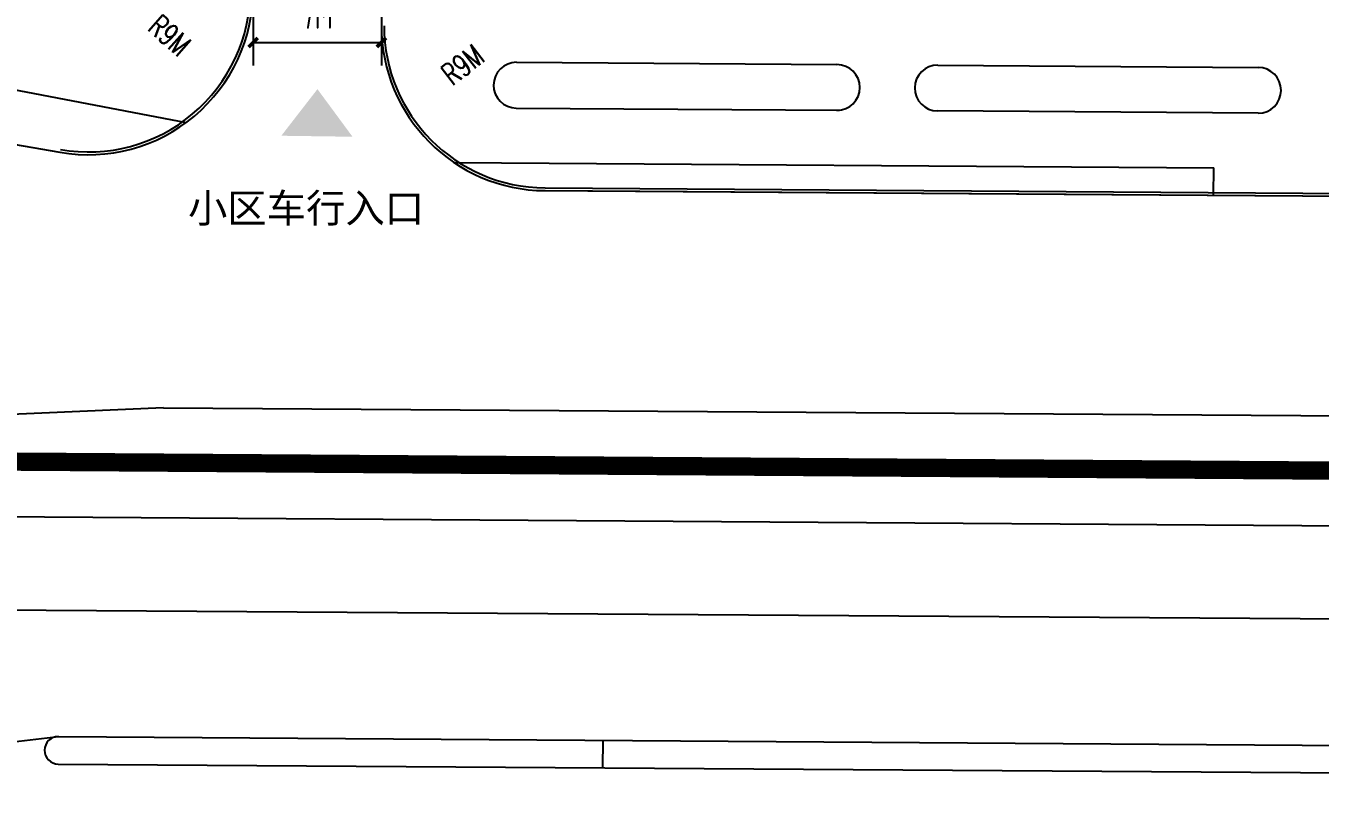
# Model space of a CAD drawing. Extents: x 37173252 to 74842692, y 59158332 to 118813339.
# Drawn here: x 37214940 to 37285605, y 59216184 to 59258859 of the extents above; entities that cross this region are included whole.
import ezdxf

# ---------------------------------------------------------------- set-up
doc = ezdxf.new("R2010")
doc.units = 0
doc.header["$LTSCALE"] = 1000
doc.header["$MEASUREMENT"] = 0
doc.linetypes.add('ACAD_ISO02W100', pattern=[15, 12, -3])
doc.linetypes.add('X-A7-L1-PLAN$0$DOTE', pattern=[2.42, 2, -0.2, 0.02, -0.2])
for name, color, linetype in [('@YL', 2, 'Continuous'), ('DL_道路红线_干道网_', 6, 'Continuous'), ('DL_道路红线_支路网_', 1, 'Continuous'), ('DXPM', 4, 'Continuous'), ('PP-COM', 7, 'Continuous'), ('PUB_DIM', 3, 'Continuous'), ('RMJM - P1 - P - 120-1$0$文字说明', 7, 'Continuous'), ('竖向标高', 1, 'Continuous')]:
    doc.layers.add(name, color=color, linetype=linetype)
doc.styles.add('_TCH_DIM', font='SIMPLEX', dxfattribs={"bigfont": 'GBCBIG'})
doc.styles.add('DIM_FONT', font='superos.shx', dxfattribs={"width": 0.8, "bigfont": 'haiwenzw.shx'})
doc.styles.add('HANLGED', font='haiwenrs.shx', dxfattribs={"width": 0.8, "bigfont": 'haiwenzw.shx'})
doc.styles.add('RMJM - P1 - P - 120-1$0$RMJM_TEXT', font='arial.ttf', dxfattribs={"height": 2.5})
doc.dimstyles.new('DIMN500', dxfattribs={"dimscale": 5, "dimtxt": 300, "dimasz": 100, "dimexe": 250, "dimexo": 300, "dimgap": 150, "dimtad": 1, "dimdec": 0, "dimzin": 0, "dimdsep": 46, "dimtxsty": 'DIM_FONT', "dimblk": 'ARCHTICK', "dimcen": 0.09, "dimclrt": 7, "dimazin": 2, "dimtfac": 1, "dimtdec": 0, "dimtix": 1, "dimtmove": 2, "dimatfit": 3, "dimldrblk": 'ARCHTICK', "dimfxl": 0, "dimtolj": 1, "dimtzin": 0, "dimarcsym": 0})
doc.dimstyles.new('H1', dxfattribs={"dimtxt": 3, "dimasz": 1, "dimexe": 1, "dimexo": 1, "dimgap": 0.5, "dimtad": 1, "dimdec": 1, "dimdsep": 46, "dimtxsty": 'HANLGED', "dimblk": 'OBLIQUE', "dimcen": 0, "dimclrd": 256, "dimclre": 256, "dimclrt": 256, "dimadec": 0, "dimazin": 0, "dimtfac": 0.666667, "dimtdec": 1, "dimtmove": 2, "dimatfit": 3, "dimldrblk": 'OBLIQUE', "dimfxl": 0, "dimtolj": 1, "dimarcsym": 0})

# ---------------------------------------------------------------- blocks, each defined once
blk = doc.blocks.new('_ArchTick')
at = {"color": 0, "linetype": 'ByBlock', "const_width": 0.4}
blk.add_lwpolyline([(-0.5, -0.5), (0.5, 0.5)], dxfattribs=at)
blk = doc.blocks.new('*D222')
at = {"layer": 'Defpoints', "color": 0}
for p in [(37246460, 59219837), (37246460, 59219837), (37246450, 59218337)]:
    blk.add_point(p, dxfattribs=at)
at = {"layer": 'PP-COM'}
blk.add_line((37246450, 59218337), (37246460, 59219837), dxfattribs=at)
for p, rotation in [((37246460, 59219837), 89.60941470827782), ((37246450, 59218337), 269.6094147082778)]:
    blk.add_blockref('_ArchTick', p, dxfattribs=dict(at, rotation=rotation))
at = {"layer": 'PP-COM', "insert": (37244565, 59219164), "char_height": 2, "attachment_point": 5, "rotation": 89.60941, "style": 'HANLGED'}
blk.add_mtext('\\A1;1500', dxfattribs=at)
blk = doc.blocks.new('_Oblique')
at = {"color": 0, "linetype": 'ByBlock', "lineweight": -2}
blk.add_line((-0.5, -0.5), (0.5, 0.5), dxfattribs=at)
blk = doc.blocks.new('*D81')
at = {"layer": 'Defpoints', "color": 0}
for p in [(37199372, 59235158), (37694858, 59231778), (37694803, 59223683)]:
    blk.add_point(p, dxfattribs=at)
at = {"layer": 'PUB_DIM', "color": 0, "lineweight": -2}
for p, q in [((37199362, 59233658), (37199308, 59225812)), ((37694848, 59230278), (37694795, 59222433)), ((37199317, 59227062), (37694803, 59223683))]:
    blk.add_line(p, q, dxfattribs=at)
at = {"layer": 'PUB_DIM', "color": 0, "lineweight": -2, "xscale": 500, "yscale": 500, "zscale": 500}
for p, rotation in [((37199317, 59227062), 179.609202194531), ((37694803, 59223683), 359.6092021945309)]:
    blk.add_blockref('_ArchTick', p, dxfattribs=dict(at, rotation=rotation))
at = {"layer": 'PUB_DIM', "color": 7, "insert": (37447070, 59226872), "char_height": 1500, "attachment_point": 5, "rotation": 359.6092, "style": 'DIM_FONT'}
blk.add_mtext('\\A1;495.5M', dxfattribs=at)
blk = doc.blocks.new('*D159')
at = {"layer": 'Defpoints', "color": 0}
for p in [(37227349, 59260866), (37234349, 59260866), (37234349, 59257950)]:
    blk.add_point(p, dxfattribs=at)
at = {"layer": 'PUB_DIM', "color": 0, "lineweight": -2}
for p, q in [((37227349, 59259366), (37227349, 59256700)), ((37234349, 59259366), (37234349, 59256700)), ((37227349, 59257950), (37234349, 59257950))]:
    blk.add_line(p, q, dxfattribs=at)
at = {"layer": 'PUB_DIM', "color": 0, "lineweight": -2, "xscale": 500, "yscale": 500, "zscale": 500, "rotation": 180}
blk.add_blockref('_ArchTick', (37227349, 59257950), dxfattribs=at)
at = {"layer": 'PUB_DIM', "color": 0, "lineweight": -2, "xscale": 500, "yscale": 500, "zscale": 500}
blk.add_blockref('_ArchTick', (37234349, 59257950), dxfattribs=at)
at = {"layer": 'PUB_DIM', "color": 7, "insert": (37230849, 59259450), "char_height": 1500, "attachment_point": 5, "style": 'DIM_FONT'}
blk.add_mtext('\\A1;7M', dxfattribs=at)

msp = doc.modelspace()

# ---------------------------------------------------------------- hatches: boundary and pattern name
at = {"layer": 'DXPM'}
h = msp.add_hatch(dxfattribs=at)
h.set_pattern_fill('ANSI31', color=3, scale=500)
h.set_pattern_definition([(45, (525594.2, 719402.85), (-561.266008, 561.266008), [])])
edge = h.paths.add_edge_path()
edge.add_line((37251609.29, 59455031.68), (37247369.68, 59455031.68))
edge.add_line((37247369.68, 59455031.68), (37235793.67, 59422077.5))
edge.add_line((37235793.67, 59422077.5), (37218587.29, 59357923.24))
edge.add_arc((37334491.03, 59326837.49), 120000, 164.9864246, 165.7212557)
edge.add_line((37218198.15, 59356434.23), (37200078.01, 59285235.74))
edge.add_arc((37316370.89, 59255639), 120000, 165.7212557, 168.3180353)
edge.add_line((37198856.49, 59279936.49), (37185751.65, 59216555.11))
edge.add_line((37185751.65, 59216555.11), (37185751.65, 59196799.98))
edge.add_line((37185751.65, 59196799.98), (37202773.64, 59279126.57))
edge.add_arc((37316370.89, 59255639), 116000, 165.7212557, 168.3180353, ccw=False)
edge.add_line((37203954.44, 59284249.19), (37222074.58, 59355447.67))
edge.add_arc((37334491.03, 59326837.49), 116000, 164.9864246, 165.7212557, ccw=False)
edge.add_line((37222450.75, 59356887.05), (37239617.85, 59420894.86))
edge.add_line((37239617.85, 59420894.86), (37251609.29, 59455031.68))
at = {"layer": '竖向标高', "linetype": 'ACAD_ISO02W100', "ltscale": 0.5}
msp.add_hatch(color=256, dxfattribs=at).paths.add_polyline_path([(37228886.78, 59252856.82), (37232775.43, 59252802.83), (37230859.26, 59255402.65)])

# ---------------------------------------------------------------- linework, layer by layer
at = {"layer": '@YL', "color": 1, "linetype": 'X-A7-L1-PLAN$0$DOTE', "ltscale": 2.5, "const_width": 1000}
msp.add_lwpolyline([(37694858.26, 59231778.41), (37701511.4, 59526832.09), (37402493.41, 59547172.78), (37392946.21, 59406824.38), (37234493.34, 59409016.47), (37199554.05, 59261853.02), (37199371.96, 59235158.03)], close=True, dxfattribs=at)
at = {"layer": 'DL_道路红线_干道网_', "color": 8}
for p, q in [((37198414.42, 59258415.1), (37223686.72, 59253574.73)), ((37241733.71, 59256869.6), (37259224.72, 59256741.77)), ((37264733.18, 59256712.72), (37282224.19, 59256584.89)), ((37241716.66, 59254369.66), (37259362.25, 59254249.3)), ((37282224.19, 59254084.84), (37264716.13, 59254212.78)), ((37238322.84, 59251392.74), (37279796.49, 59251109.85)), ((37243021.54, 59249864.58), (37358373.62, 59249073.86)), ((37222462.8, 59237997.47), (37192453.72, 59236701.93)), ((37222462.8, 59237997.47), (37343236.63, 59237174.5)), ((37191547.61, 59232208), (37343195.75, 59231174.64)), ((37188177.12, 59216733.96), (37216716.04, 59220039.38)), ((37216716.04, 59220039.38), (37354661.82, 59219098.48)), ((37216705.81, 59218539.41), (37350595.57, 59217626.18))]:
    msp.add_line(p, q, dxfattribs=at)
msp.add_lwpolyline([(37279786.27, 59249612.56), (37279796.49, 59251109.85)], dxfattribs=at)
for centre, radius, start, end in [((37241725.19, 59255619.63), 1250, 89.6092021, 269.6092021), ((37259224.72, 59255491.74), 1250.03, 270, 90), ((37264724.65, 59255462.75), 1250, 89.6092021, 269.6092021), ((37282224.19, 59255334.87), 1250.03, 270, 90), ((37216710.93, 59219289.4), 750, 89.6092021, 269.6092021)]:
    msp.add_arc(centre, radius, start, end, dxfattribs=at)
at = {"layer": 'DL_道路红线_支路网_', "color": 4}
for p, q in [((37198392.25, 59255165.18), (37216802.69, 59251954.68)), ((37243287.38, 59249858.84), (37358373.62, 59249073.86)), ((37243288.4, 59250008.84), (37358374.65, 59249223.85))]:
    msp.add_line(p, q, dxfattribs=at)
for centre, start, end in [((37218348.82, 59260820.88), 260.1079847, 0), ((37243348.82, 59258858.63), 180, 269.6092021)]:
    msp.add_arc(centre, 9000, start, end, dxfattribs=at)
at = {"layer": 'DL_道路红线_支路网_', "color": 8}
for centre, start, end in [((37218348.82, 59260820.88), 260.1079847, 0), ((37243348.82, 59258858.63), 180, 269.6092021)]:
    msp.add_arc(centre, 8850, start, end, dxfattribs=at)
at = {"layer": 'PUB_DIM'}
for points in [[(37220886.68, 59258558.3, 0, 0, 0), (37224469.53, 59255364.07, 264, 0, 0), (37225066.68, 59254831.7, 0, 0, 0)], [(37240652.91, 59256786.9, 0, 0, 0), (37236846.92, 59253862.1, 264, 0, 0), (37236212.59, 59253374.63, 0, 0, 0)]]:
    msp.add_lwpolyline(points, format="xyseb", dxfattribs=at)

# ---------------------------------------------------------------- texts
at = {"layer": 'PUB_DIM', "color": 7, "style": '_TCH_DIM', "width": 0.705882}
for rotation, p in [(318.281961, (37221521.31, 59258669.06)), (37.5413031, (37238220.19, 59255554.31))]:
    msp.add_text('R9M', height=1190, rotation=rotation, dxfattribs=at).set_placement(p)
at = {"layer": 'RMJM - P1 - P - 120-1$0$文字说明', "insert": (37236681.52, 59249691.33), "char_height": 1575, "width": 15350.0967, "attachment_point": 3, "style": 'RMJM - P1 - P - 120-1$0$RMJM_TEXT'}
msp.add_mtext('{\\fSimSun|b0|i0|c134|p2;小区车行入口}', dxfattribs=at)

# ---------------------------------------------------------------- dimensions: what is measured, and where the dimension line sits
at = {"layer": 'PP-COM'}
dim = msp.add_linear_dim(base=(37246460.22, 59219836.56), p1=(37246450, 59218336.59), p2=(37246460.22, 59219836.56), angle=89.6094147, dimstyle='H1', override={"dimtxt": 2, "dimblk1": 'ARCHTICK', "dimblk2": 'ARCHTICK', "dimsah": 1}, dxfattribs=at)
dim.commit()
dim.dimension.update_dxf_attribs({"geometry": '*D222', "text_midpoint": (37244564.66, 59219164.39), "dimtype": 128})
at = {"layer": 'PUB_DIM'}
for p1, p2, distance, text, picture, middle in [((37227348.82, 59260866.01), (37234348.82, 59260866.01), -2916.4, '7M', '*D159', (37230848.82, 59259449.61)), ((37199371.96, 59235158.03), (37694858.26, 59231778.41), -8096.05, '495.5M', '*D81', (37447070.12, 59226872.33))]:
    dim = msp.add_aligned_dim(p1=p1, p2=p2, distance=distance, text=text, dimstyle='DIMN500', dxfattribs=at)
    dim.commit()
    dim.dimension.update_dxf_attribs({"geometry": picture, "text_midpoint": middle})

doc.saveas('drawing.dxf')
